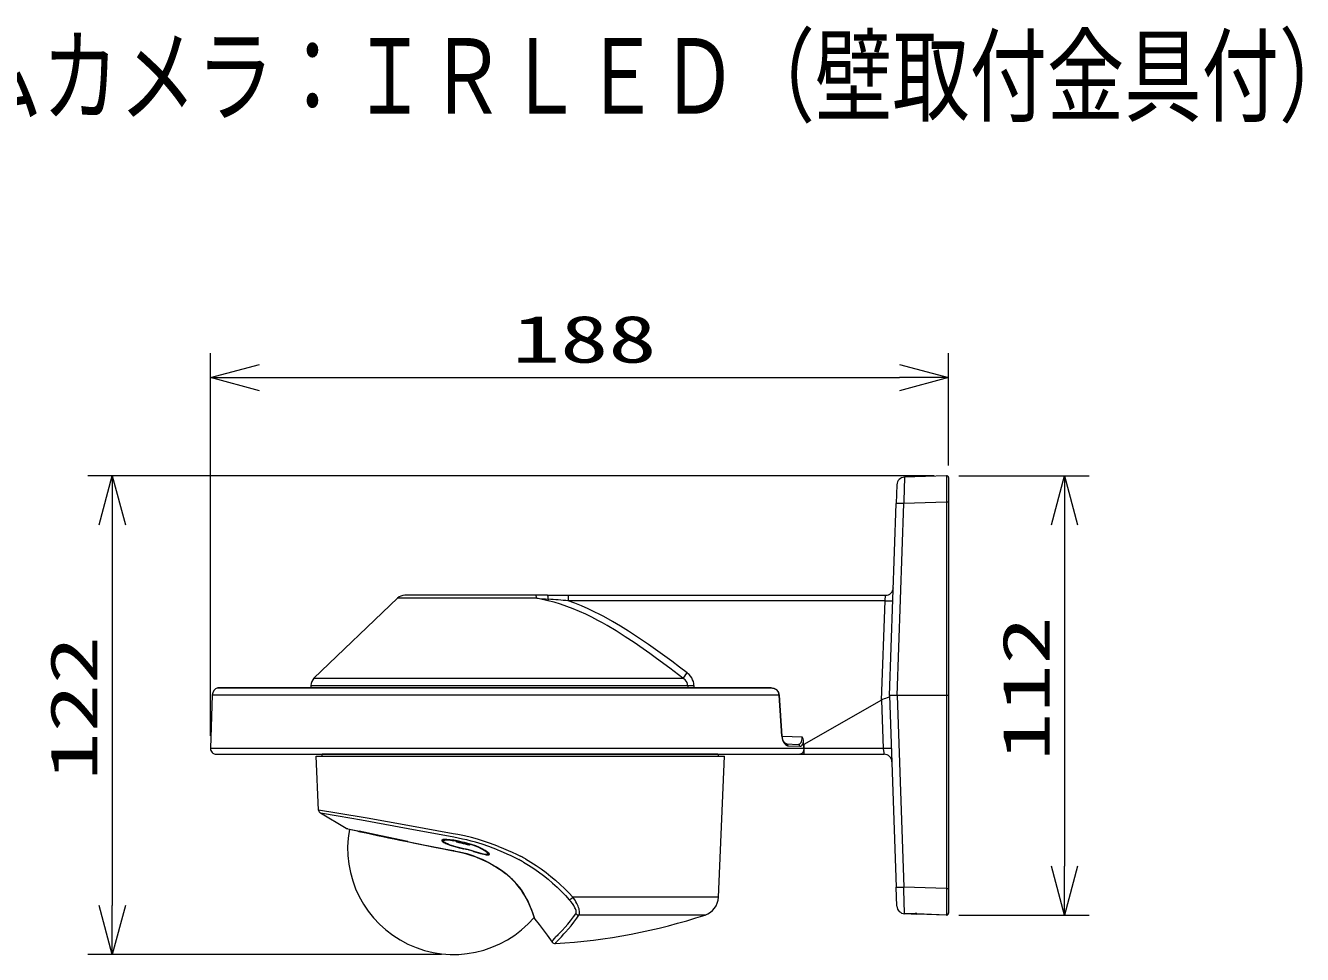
# Model space of a CAD drawing. Units: millimetres on the paper. Extents: x -63 to 65, y -59 to 59.
# Drawn here: x -4.9 to 60.1, y 12 to 59.3 of the extents above; entities that cross this region are included whole.
import ezdxf
from ezdxf.enums import TextEntityAlignment as Align

# ---------------------------------------------------------------- set-up
doc = ezdxf.new("R2010")
doc.units = ezdxf.units.MM
for name, color, linetype, lineweight in [('0-0_GAIKEI', 4, 'Continuous', 9), ('0-3_SUNPO', 7, 'Continuous', 9), ('0-4_0', 7, 'Continuous', 9)]:
    doc.layers.add(name, color=color, linetype=linetype, lineweight=lineweight)
doc.layers.add('0-1_MOJI1', color=7, linetype='Continuous')
doc.styles.add('ＭＳ ゴシック', font='')
doc.styles.get('ＭＳ ゴシック').set_extended_font_data('MS Gothic')

# ---------------------------------------------------------------- blocks, each defined once
blk = doc.blocks.new('_Open30')
at = {"layer": '0-4_0'}
blk.add_line((0, 0), (-1, 0), dxfattribs=at)
blk.add_lwpolyline([(-1, 0.2679), (0, 0), (-1, -0.2679)], dxfattribs=at)

msp = doc.modelspace()

# ---------------------------------------------------------------- linework, layer by layer
at = {"layer": '0-0_GAIKEI', "color": 7}
for p, q in [((39.472, 35.902), (39.438, 34.937)), ((41.993, 36.363), (39.858, 36.288)), ((42.097, 36.263), (42.097, 14.093)), ((39.097, 25.166), (39.438, 34.937)), ((14.041, 30.117), (9.783, 26.04)), ((21.671, 30.266), (14.412, 30.266)), ((21.671, 30.266), (38.889, 30.266)), ((33.04, 25.554), (4.917, 25.554)), ((9.619, 25.675), (9.615, 25.554)), ((4.602, 25.18), (4.508, 22.477)), ((33.624, 23.093), (33.491, 25.183)), ((39.097, 25.166), (39.438, 15.396)), ((33.625, 23.085), (34.651, 23.05)), ((34.728, 22.478), (34.721, 22.816)), ((4.808, 22.166), (38.815, 22.166)), ((33.852, 22.693), (34.444, 22.672)), ((9.897, 22.066), (30.697, 22.066)), ((10.017, 19.325), (9.897, 22.066)), ((30.383, 14.883), (30.697, 22.066)), ((11.428, 18.393), (10.115, 19.161)), ((11.501, 18.37), (11.428, 18.393)), ((11.503, 18.37), (11.587, 18.351)), ((16.897, 17.256), (16.901, 17.255)), ((18.479, 16.736), (18.481, 16.736)), ((18.479, 16.736), (18.48, 16.736)), ((18.481, 16.736), (18.489, 16.746)), ((18.481, 16.736), (18.482, 16.736)), ((18.909, 16.509), (18.822, 16.558)), ((18.911, 16.508), (18.824, 16.558)), ((18.916, 16.504), (18.909, 16.509)), ((18.919, 16.504), (18.911, 16.508)), ((19.541, 16.085), (19.543, 16.091)), ((39.472, 14.43), (39.438, 15.396)), ((21.031, 13.771), (21.038, 13.765)), ((40.198, 14.033), (39.858, 14.044)), ((40.197, 14.033), (40.483, 14.023)), ((41.993, 13.97), (40.483, 14.023)), ((42.097, 14.092), (42.097, 14.07))]:
    msp.add_line(p, q, dxfattribs=at)
at = {"layer": '0-0_GAIKEI'}
for p, q in [((39.483, 25.166), (39.824, 34.937)), ((41.993, 35.012), (39.824, 34.937)), ((41.993, 35.012), (41.993, 15.32)), ((21.126, 30.117), (14.041, 30.117)), ((21.716, 30.072), (21.698, 29.993)), ((22.734, 30.266), (22.734, 29.989)), ((38.866, 29.989), (22.734, 29.989)), ((38.689, 24.932), (38.866, 29.989)), ((38.866, 29.989), (38.889, 30.266)), ((9.783, 26.04), (28.573, 26.04)), ((4.889, 25.55), (33.063, 25.55)), ((29.133, 25.673), (29.135, 25.554)), ((33.475, 25.18), (4.602, 25.18)), ((33.609, 23.091), (33.475, 25.18)), ((38.688, 24.932), (34.737, 22.666)), ((38.688, 24.932), (38.689, 24.932)), ((42.097, 25.166), (39.097, 25.166)), ((39.097, 25.161), (39.097, 25.166)), ((39.483, 25.166), (39.824, 15.396)), ((4.508, 22.477), (34.728, 22.477)), ((10.202, 22.066), (10.197, 22.166)), ((30.357, 22.166), (10.197, 22.166)), ((34.728, 22.477), (34.728, 22.478)), ((34.728, 22.478), (34.737, 22.478)), ((34.737, 22.666), (34.737, 22.166)), ((16.351, 17.814), (16.351, 17.769)), ((16.875, 17.787), (16.874, 17.788)), ((17.004, 17.763), (17.009, 17.763)), ((17.06, 17.726), (17.033, 17.758)), ((17.06, 17.753), (17.06, 17.726)), ((17.082, 17.748), (17.082, 17.749)), ((17.176, 17.728), (17.176, 17.676)), ((17.573, 17.637), (17.573, 17.637)), ((17.609, 17.628), (17.609, 17.575)), ((17.659, 17.614), (17.659, 17.61)), ((17.663, 17.597), (17.695, 17.558)), ((16.895, 17.483), (16.897, 17.483)), ((16.91, 17.478), (16.895, 17.483)), ((17, 17.453), (17.001, 17.453)), ((17.402, 17.355), (17.402, 17.356)), ((17.895, 17.227), (17.895, 17.227)), ((41.993, 15.32), (39.824, 15.396)), ((30.383, 14.883), (22.97, 14.883)), ((29.698, 13.977), (23.276, 13.977)), ((40.482, 14.047), (41.993, 13.994)), ((40.482, 14.047), (40.483, 14.045)), ((40.483, 14.045), (41.993, 13.993)), ((42.094, 14.07), (42.097, 14.07)), ((22.297, 12.782), (22.382, 12.87))]:
    msp.add_line(p, q, dxfattribs=at)
for points in [[(39.858, 36.288), (39.857, 36.288), (39.857, 36.287), (39.857, 36.286), (39.855, 36.269), (39.849, 36.128), (39.84, 35.803), (39.824, 34.937)], [(41.993, 36.363), (41.993, 36.362), (41.993, 36.361), (41.992, 36.21), (41.993, 35.012)], [(21.716, 30.072), (21.71, 30.134), (21.702, 30.19), (21.691, 30.235), (21.68, 30.261), (21.676, 30.265), (21.671, 30.266)], [(28.573, 26.04), (27.906, 26.553), (27.232, 27.054), (26.892, 27.299), (26.551, 27.541), (26.094, 27.854), (25.634, 28.158), (25.17, 28.45), (24.709, 28.725), (24.477, 28.857), (24.245, 28.984), (23.933, 29.148), (23.62, 29.302), (23.307, 29.446), (22.986, 29.582), (22.665, 29.705), (22.343, 29.816), (22.021, 29.912), (21.698, 29.993)], [(28.791, 26.313), (28.402, 26.611), (28.011, 26.905), (27.418, 27.339), (26.819, 27.762), (26.517, 27.969), (26.213, 28.171), (25.807, 28.434), (25.398, 28.687), (24.987, 28.93), (24.539, 29.179), (24.314, 29.298), (24.089, 29.412), (23.751, 29.575), (23.412, 29.726), (23.073, 29.864), (22.734, 29.989)], [(28.815, 25.675), (28.812, 25.713), (28.806, 25.751), (28.795, 25.788), (28.78, 25.824), (28.74, 25.892), (28.687, 25.953), (28.633, 25.999), (28.573, 26.04)], [(29.133, 25.673), (29.125, 25.775), (29.103, 25.874), (29.068, 25.968), (29.019, 26.063), (28.959, 26.149), (28.889, 26.227), (28.841, 26.272), (28.791, 26.313)], [(9.619, 25.675), (28.815, 25.675), (28.816, 25.554)], [(33.063, 25.55), (33.098, 25.548), (33.141, 25.542), (33.181, 25.533), (33.223, 25.519), (33.288, 25.488), (33.347, 25.444)], [(38.688, 24.932), (38.775, 22.456), (34.737, 22.456)], [(39.097, 25.161), (39.093, 25.138), (39.085, 25.117), (39.071, 25.099), (39.051, 25.083), (39.026, 25.068), (38.966, 25.042), (38.893, 25.015), (38.813, 24.987), (38.73, 24.953), (38.689, 24.932)], [(33.609, 23.091), (33.619, 23.007), (33.637, 22.927), (33.663, 22.852), (33.695, 22.784), (33.739, 22.717), (33.788, 22.664), (33.841, 22.625), (33.869, 22.611), (33.897, 22.602), (33.935, 22.596), (34.531, 22.576), (34.57, 22.581), (34.608, 22.601), (34.642, 22.634), (34.675, 22.683), (34.701, 22.745), (34.721, 22.816)], [(30.357, 22.166), (30.357, 22.166), (30.358, 22.166), (30.358, 22.164), (30.359, 22.161), (30.362, 22.127), (30.36, 22.068)], [(16.878, 18.119), (14.559, 18.543), (12.492, 18.909), (10.946, 19.173), (10.017, 19.325)], [(16.897, 17.936), (14.585, 18.368), (12.194, 18.802), (11.01, 19.01), (10.115, 19.161)], [(16.897, 17.784), (16.719, 17.811), (16.552, 17.827), (16.478, 17.83), (16.41, 17.827), (16.353, 17.819), (16.321, 17.808), (16.301, 17.792), (16.296, 17.78), (16.297, 17.766), (16.305, 17.748), (16.321, 17.729), (16.35, 17.704), (16.387, 17.679), (16.44, 17.649), (16.499, 17.62), (16.634, 17.564), (16.775, 17.515), (16.897, 17.478)], [(16.87, 17.486), (16.692, 17.543), (16.593, 17.58), (16.505, 17.618), (16.443, 17.648), (16.391, 17.677), (16.345, 17.709), (16.313, 17.739), (16.304, 17.754), (16.298, 17.767), (16.298, 17.779), (16.303, 17.79), (16.312, 17.8), (16.326, 17.808), (16.35, 17.817), (16.38, 17.823), (16.435, 17.828), (16.501, 17.829), (16.658, 17.818), (16.874, 17.788)], [(16.32, 17.792), (16.323, 17.799), (16.334, 17.807), (16.359, 17.817), (16.408, 17.825), (16.49, 17.828), (16.616, 17.821), (16.805, 17.798), (16.875, 17.787)], [(16.351, 17.769), (16.355, 17.782), (16.366, 17.794), (16.393, 17.806), (16.432, 17.814), (16.481, 17.818), (16.554, 17.819), (16.638, 17.814), (16.762, 17.801), (16.893, 17.782)], [(16.351, 17.769), (16.356, 17.744), (16.372, 17.721), (16.404, 17.691), (16.462, 17.653), (16.558, 17.604), (16.701, 17.546), (16.895, 17.483)], [(16.897, 17.483), (16.781, 17.519), (16.67, 17.558), (16.578, 17.596), (16.496, 17.635), (16.443, 17.666), (16.401, 17.696), (16.375, 17.725), (16.366, 17.744), (16.369, 17.761), (16.382, 17.775), (16.405, 17.786), (16.45, 17.795), (16.51, 17.799), (16.58, 17.799), (16.731, 17.786), (16.897, 17.763)], [(19.185, 17.47), (18.954, 17.559), (18.723, 17.644), (18.415, 17.747), (18.107, 17.841), (17.797, 17.924), (17.45, 18.006), (17.104, 18.076), (16.878, 18.119)], [(19.13, 17.298), (18.907, 17.386), (18.683, 17.468), (18.348, 17.582), (18.013, 17.684), (17.79, 17.744), (17.567, 17.799), (17.343, 17.848), (17.119, 17.894), (16.897, 17.936)], [(17.175, 17.657), (17.127, 17.668), (17.082, 17.683), (17.048, 17.698), (17.036, 17.707), (17.005, 17.744)], [(17.176, 17.676), (17.136, 17.688), (17.098, 17.702), (17.07, 17.717), (17.06, 17.726)], [(17.905, 17.221), (18.152, 17.147), (18.27, 17.114), (18.438, 17.07), (18.557, 17.047), (18.608, 17.04), (18.649, 17.039), (18.68, 17.043), (18.697, 17.05), (18.707, 17.059), (18.71, 17.076), (18.703, 17.096), (18.679, 17.129), (18.641, 17.165), (18.591, 17.205), (18.489, 17.272), (18.369, 17.34), (18.235, 17.406), (18.024, 17.495), (17.801, 17.573), (17.572, 17.638)], [(17.573, 17.637), (17.747, 17.59), (17.919, 17.533), (18.086, 17.47), (18.288, 17.381), (18.383, 17.333), (18.469, 17.284), (18.54, 17.241), (18.6, 17.198), (18.648, 17.159), (18.683, 17.124), (18.704, 17.094), (18.71, 17.075), (18.707, 17.059)], [(18.698, 17.089), (18.696, 17.098), (18.686, 17.116), (18.654, 17.151), (18.596, 17.2), (18.495, 17.268), (18.354, 17.347), (18.174, 17.433), (17.972, 17.514), (17.74, 17.591), (17.573, 17.637)], [(17.673, 17.591), (17.705, 17.551), (17.706, 17.549), (17.706, 17.548), (17.706, 17.546), (17.706, 17.545), (17.705, 17.544), (17.702, 17.543), (17.692, 17.542), (17.662, 17.545), (17.607, 17.556)], [(17.69, 17.563), (17.689, 17.562), (17.685, 17.561), (17.662, 17.562), (17.609, 17.575)], [(17.895, 17.227), (18.155, 17.151), (18.276, 17.118), (18.434, 17.081), (18.509, 17.068), (18.568, 17.063), (18.6, 17.065), (18.623, 17.071), (18.632, 17.077), (18.64, 17.093), (18.638, 17.104), (18.628, 17.124), (18.609, 17.148), (18.581, 17.174), (18.546, 17.203), (18.453, 17.266), (18.323, 17.339), (18.171, 17.413), (18.001, 17.483), (17.821, 17.546), (17.673, 17.591)], [(17.414, 17.35), (17.137, 17.415), (16.87, 17.486)], [(16.91, 17.478), (16.912, 17.478), (16.897, 17.483)], [(16.897, 17.478), (17.067, 17.432), (17.182, 17.404), (17.413, 17.35)], [(18.667, 17.138), (18.668, 17.113), (18.663, 17.092), (18.648, 17.075), (18.624, 17.065), (18.584, 17.061), (18.52, 17.066), (18.41, 17.085), (18.232, 17.129), (17.934, 17.215), (17.895, 17.227)], [(18.608, 17.041), (18.552, 17.048), (18.486, 17.06), (18.387, 17.083), (18.158, 17.146), (17.906, 17.22)], [(18.698, 17.089), (18.694, 17.075), (18.682, 17.064), (18.653, 17.056), (18.609, 17.056), (18.553, 17.062)], [(19.13, 17.298), (19.256, 17.246), (19.599, 17.098), (19.806, 17.004), (20.006, 16.909), (20.207, 16.807)], [(19.185, 17.47), (19.315, 17.418), (19.668, 17.268), (19.882, 17.173), (20.088, 17.076), (20.297, 16.972)], [(20.451, 16.673), (20.713, 16.515), (20.971, 16.349), (21.222, 16.174), (21.467, 15.991), (21.704, 15.802), (21.935, 15.605), (22.16, 15.401), (22.377, 15.191), (22.586, 14.976), (22.786, 14.757)], [(20.552, 16.834), (20.824, 16.673), (21.091, 16.503), (21.352, 16.325), (21.605, 16.139), (21.851, 15.946), (22.09, 15.746), (22.322, 15.539), (22.547, 15.325), (22.764, 15.105), (22.97, 14.883)], [(39.858, 14.044), (39.857, 14.045), (39.857, 14.045), (39.857, 14.047), (39.855, 14.063), (39.849, 14.204), (39.84, 14.529), (39.824, 15.396)], [(41.993, 15.32), (41.992, 14.201), (41.993, 13.994)], [(23.117, 14.044), (23.129, 14.069), (23.136, 14.098), (23.137, 14.127), (23.135, 14.157), (23.127, 14.202), (23.113, 14.25), (23.094, 14.3), (23.071, 14.351), (23.013, 14.456), (22.943, 14.562), (22.868, 14.66), (22.786, 14.757)], [(23.276, 13.977), (23.291, 14.003), (23.301, 14.032), (23.307, 14.065), (23.31, 14.101), (23.305, 14.18), (23.295, 14.234), (23.281, 14.29), (23.258, 14.361), (23.23, 14.433), (23.168, 14.565), (23.124, 14.646), (23.076, 14.726), (22.97, 14.883)], [(22.202, 12.964), (22.419, 13.189), (22.567, 13.352), (22.704, 13.508), (22.85, 13.686), (23, 13.881), (23.117, 14.044)], [(22.382, 12.87), (22.513, 13.01), (22.595, 13.101), (22.74, 13.267), (22.874, 13.428), (23.016, 13.61), (23.163, 13.81), (23.276, 13.977)], [(40.482, 14.047), (40.391, 14.047), (40.333, 14.044), (40.238, 14.036), (40.198, 14.033)], [(40.483, 14.045), (40.338, 14.043), (40.23, 14.034), (40.198, 14.033)], [(21.907, 12.6), (21.925, 12.638), (21.937, 12.66), (21.964, 12.701), (22.027, 12.78), (22.116, 12.877)], [(22.079, 12.519), (22.114, 12.574), (22.138, 12.607), (22.297, 12.782)]]:
    msp.add_lwpolyline(points, dxfattribs=at)
at = {"layer": '0-0_GAIKEI', "color": 7}
for points in [[(33.04, 25.554), (33.115, 25.549), (33.195, 25.532), (33.269, 25.504), (33.329, 25.468), (33.352, 25.45)], [(33.491, 25.183), (33.481, 25.245), (33.457, 25.314), (33.423, 25.372), (33.374, 25.43), (33.352, 25.45)], [(33.852, 22.693), (33.822, 22.7), (33.788, 22.72), (33.746, 22.758), (33.705, 22.817), (33.667, 22.894), (33.642, 22.976), (33.626, 23.067), (33.624, 23.093)], [(34.444, 22.672), (34.486, 22.677), (34.526, 22.696), (34.563, 22.727), (34.594, 22.77), (34.618, 22.822), (34.636, 22.881), (34.647, 22.946), (34.651, 22.997), (34.651, 23.05)], [(34.721, 22.816), (34.713, 22.888), (34.694, 22.954), (34.665, 23.023), (34.651, 23.05)], [(34.728, 22.477), (34.725, 22.412), (34.713, 22.351), (34.693, 22.295), (34.666, 22.247), (34.634, 22.209), (34.598, 22.183), (34.559, 22.169), (34.532, 22.166)], [(14.568, 17.715), (13.18, 18.004), (12.088, 18.243)], [(14.439, 17.736), (16.032, 17.416), (16.875, 17.251), (17.156, 17.194), (17.296, 17.162), (17.503, 17.109), (17.707, 17.048), (17.973, 16.956), (18.231, 16.852), (18.481, 16.736)], [(14.44, 17.735), (16.01, 17.42), (16.762, 17.273), (17.064, 17.213), (17.363, 17.145), (17.51, 17.106), (17.655, 17.064), (17.799, 17.018), (17.94, 16.968), (18.215, 16.858), (18.479, 16.736)], [(16.683, 17.297), (16.885, 17.258), (16.897, 17.256)], [(16.901, 17.255), (17.196, 17.195), (17.343, 17.161), (17.56, 17.104), (17.721, 17.056), (17.88, 17.002), (18.113, 16.914), (18.341, 16.816), (18.489, 16.746)], [(18.489, 16.746), (18.735, 16.62), (18.992, 16.473), (19.237, 16.316), (19.388, 16.209), (19.543, 16.091)], [(19.538, 16.087), (19.332, 16.241), (19.127, 16.377), (18.916, 16.504)], [(19.541, 16.085), (19.418, 16.18), (19.294, 16.268), (19.171, 16.35), (19.046, 16.428), (18.919, 16.504)], [(21.026, 13.779), (20.92, 14.084), (20.811, 14.371), (20.738, 14.545), (20.648, 14.736), (20.539, 14.939), (20.477, 15.043), (20.409, 15.149), (20.336, 15.256), (20.257, 15.364), (20.172, 15.471), (20.081, 15.577), (19.984, 15.683), (19.881, 15.786), (19.772, 15.888), (19.657, 15.989), (19.538, 16.087)], [(21.031, 13.771), (20.944, 14.023), (20.856, 14.264), (20.798, 14.41), (20.749, 14.526), (20.693, 14.648), (20.63, 14.775), (20.56, 14.905), (20.482, 15.038), (20.396, 15.173), (20.297, 15.313), (20.189, 15.452), (20.072, 15.59), (19.93, 15.739), (19.778, 15.885), (19.662, 15.986), (19.541, 16.085)], [(21.038, 13.765), (20.929, 14.077), (20.859, 14.268), (20.816, 14.375), (20.743, 14.548), (20.667, 14.71), (20.58, 14.877), (20.485, 15.041), (20.378, 15.206), (20.258, 15.371)], [(21.038, 13.765), (21.246, 13.49), (21.651, 12.946), (21.907, 12.6)]]:
    msp.add_lwpolyline(points, dxfattribs=at)
for centre, radius, start, end in [((39.872, 35.888), 0.4, 92, 178), ((41.997, 36.263), 0.1, 0, 92), ((38.889, 30.666), 0.4, 270, 358), ((14.412, 29.73), 0.537, 90, 133.75464), ((10.15, 25.656), 0.531, 133.75464, 178), ((5.002, 25.166), 0.4, 106.45049, 178), ((4.917, 25.454), 0.1, 90, 106.45049), ((4.808, 22.466), 0.3, 178, 270), ((10.216, 19.334), 0.2, 182.49999, 239.63686), ((33.005, 111.765), 95.833, 256.98793, 257.39262), ((16.897, 17.366), 5.4, 169.49696, 319.44007), ((31.933, 106.94), 90.896, 257.00993, 257.43127), ((31.921, 106.88), 90.835, 257.00987, 257.43146), ((41.122, 148.677), 133.632, 257.47986, 258.48213), ((41.154, 148.816), 133.775, 257.48008, 258.48114), ((56.966, 226.551), 213.097, 258.52377, 259.1035), ((15.213, 10.048), 7.444, 60.99922, 63.96619), ((15.211, 10.041), 7.451, 60.99606, 63.96417), ((18.823, 16.561), 0.0036, 243.12497, 270), ((18.911, 16.512), 0.0039, 242.11517, 270), ((18.918, 16.508), 0.0039, 242.05649, 270), ((19.541, 16.092), 0.0063, 232.73852, 270), ((16.479, 12.253), 4.911, 48.00361, 51.3912), ((17.131, 12.964), 3.947, 37.5903, 48.1354), ((29.384, 14.927), 1, 288.26161, 357.5), ((39.872, 14.444), 0.4, 182, 268), ((21.045, 13.785), 0.02, 197.26852, 226.3416), ((20.297, 42.466), 30, 273.40604, 288.26161), ((41.997, 14.07), 0.1, 268, 0), ((22.067, 12.719), 0.2, 216.50001, 273.40604)]:
    msp.add_arc(centre, radius, start, end, dxfattribs=at)
at = {"layer": '0-0_GAIKEI'}
for centre, radius, start, end in [((31.448, 159.598), 129.892, 265.44172, 265.7028), ((15.571, 3.154), 27.529, 77.14136, 78.36043), ((14.572, -64.108), 94.45, 85.04266, 85.66218), ((29.005, 32.605), 6.933, 268.42669, 271.06256), ((33.04, 25.484), 0.0698, 70.26643, 90), ((33.323, 25.465), 0.032, 317.76127, 332.33932), ((33.473, 25.239), 0.0587, 271.50629, 287.30436), ((33.607, 23.147), 0.0563, 271.45499, 287.46848), ((38.815, 21.766), 0.4, 2, 90), ((16.103, 13.113), 4.738, 78.07791, 80.63487), ((16.108, 13.139), 4.711, 78.06578, 80.62728), ((16.173, 13.274), 4.565, 79.50389, 80.91718), ((16.077, 12.977), 4.877, 78.11704, 80.31717), ((16.19, 13.439), 4.381, 79.27126, 80.71236), ((17.009, 17.764), 0.0205, 259.32333, 347.2976), ((17.04, 17.727), 0.0205, 259.33606, 0), ((14.363, 4.618), 13.409, 76.15546, 78.30703), ((14.264, 4.181), 13.857, 76.18674, 78.26925), ((14.284, 4.267), 13.769, 76.17847, 78.27464), ((14.865, 6.719), 11.178, 75.80058, 78.07696), ((14.865, 6.731), 11.187, 75.79781, 78.07641), ((17.679, 17.61), 0.02, 180, 216.92935), ((17.678, 17.609), 0.0188, 216.90368, 256.01559), ((17.768, 17.58), 0.0951, 161.81681, 173.70782), ((16.868, 17.493), 0.0075, 282.69819, 324.94759), ((18.287, 22.229), 4.946, 253.84533, 254.92721), ((18.285, 22.218), 4.935, 253.84239, 254.92231), ((19.595, 27.278), 10.162, 255.20603, 257.53706), ((19.576, 27.192), 10.074, 255.19101, 257.53399), ((15.793, 10.185), 7.349, 73.38308, 77.35747), ((15.797, 10.198), 7.335, 73.37961, 77.36191), ((17.419, 17.352), 0.0055, 180, 207.68675), ((15.829, 10.312), 7.214, 73.27431, 77.31443), ((15.767, 10.07), 7.464, 74.43321, 77.25141), ((17.709, 17.57), 0.0188, 218.74411, 255.78364), ((17.774, 17.262), 0.0052, 180, 205.71398), ((15.603, 9.521), 8.037, 73.34922, 74.35894), ((17.91, 17.223), 0.0051, 180, 204.51439), ((16.977, 10.534), 7.244, 60.42189, 62.72088), ((17.007, 10.7), 6.895, 60.02482, 62.34677), ((23.271, 14.19), 0.212, 223.33103, 271.38375), ((41.998, 14.094), 0.0992, 267.12471, 359.37608), ((41.997, 14.093), 0.1, 268.01326, 0), ((28.26, 6.902), 8.57, 134.97577, 135.79554)]:
    msp.add_arc(centre, radius, start, end, dxfattribs=at)
for centre, major_axis, ratio, start_param, end_param in [((39.838, 34.923), (-0.4, 0.014), 0.033683, 4.748472, 6.283185), ((41.997, 35.009), (0.1, 0), 0.034921, 6.283185, 7.888867), ((21.076, 29.73), (0, 0.537), 0.132455, 5.519523, 6.283185), ((38.866, 30.005), (0.4, -0.014), 0.039162, 4.713757, 6.283185), ((28.791, 26.329), (-0.244, -0.317), 0.023949, 0.440755, 1.539767), ((33.033, 25.166), (0.442, -0.031), 0.903747, 0.11341, 0.844737), ((33.849, 22.593), (-0.0035, -0.0999), 0.863561, 1.635855, 3.141593), ((34.441, 22.572), (-0.0035, -0.0999), 0.901353, 1.637172, 3.141593), ((38.792, 22.442), (-0.4, -0.014), 0.036391, 3.141593, 4.75362), ((38.791, 22.466), (0.025, -0.3), 0.056277, 4.742699, 6.278585), ((17.024, 17.61), (0.703, -0.188), 0.197656, 3.187005, 3.570733), ((16.901, 17.782), (-0.0032, -0.0197), 0.397523, 4.759599, 6.102043), ((17.01, 17.763), (-0.0037, -0.0197), 0.27526, 4.746732, 6.111429), ((17.18, 17.676), (-0.0042, -0.0196), 0.169931, 4.748662, 6.117328), ((17.613, 17.575), (-0.0049, -0.0194), 0.168427, 4.755281, 6.120496), ((17.679, 17.61), (-0.02, 0), 0.017267, 4.909101, 6.283185), ((18.169, 17.324), (0.496, -0.221), 0.196058, 0.091058, 0.484858), ((39.838, 15.41), (0.4, 0.014), 0.033683, 3.141593, 4.676306), ((41.997, 15.324), (0.1, 0), 0.034921, 4.677504, 6.283185), ((22.917, 14.892), (0.15, 0.133), 0.211109, 3.501011, 4.882625), ((40.486, 14.123), (0.0035, 0.0999), 0.034878, 3.141593, 3.824947), ((41.997, 14.093), (-0.0035, -0.0999), 0.034879, 6.095611, 6.283185), ((41.997, 14.07), (0.0035, 0.0999), 0.034878, 3.141593, 3.831097)]:
    msp.add_ellipse(centre, major_axis=major_axis, ratio=ratio, start_param=start_param, end_param=end_param, dxfattribs=at)
at = {"layer": '0-3_SUNPO'}
for p, q in [((4.508, 23.102), (4.508, 42.613)), ((42.097, 36.888), (42.097, 42.613)), ((7.008, 41.363), (39.597, 41.363)), ((41.368, 36.363), (-1.742, 36.363)), ((42.618, 36.363), (49.254, 36.363)), ((-0.492, 33.863), (-0.492, 14.466)), ((48.004, 33.863), (48.004, 16.47)), ((42.618, 13.97), (49.254, 13.97)), ((16.274, 11.966), (-1.742, 11.966))]:
    msp.add_line(p, q, dxfattribs=at)

# ---------------------------------------------------------------- block references
at = {"layer": '0-3_SUNPO', "xscale": 2.5, "yscale": 2.5}
for p, rotation in [((4.508, 41.363), 180), ((-0.492, 36.363), 90), ((48.004, 36.363), 90), ((48.004, 13.97), 270), ((-0.492, 11.966), 270)]:
    msp.add_blockref('_Open30', p, dxfattribs=dict(at, rotation=rotation))
msp.add_blockref('_Open30', (42.097, 41.363), dxfattribs=at)

# ---------------------------------------------------------------- texts
at = {"layer": '0-1_MOJI1', "style": 'ＭＳ ゴシック', "width": 0.75}
msp.add_text('屋内４ＭＰドームカメラ：ＩＲＬＥＤ（壁取付金具付）', height=3.849, dxfattribs=at).set_placement((-35.578, 53.651), align=Align.BOTTOM_LEFT)
at = {"layer": '0-3_SUNPO', "style": 'ＭＳ ゴシック', "width": 1.5}
msp.add_text('188', height=2.405, dxfattribs=at).set_placement((19.866, 41.4), align=Align.BOTTOM_LEFT)
for s, p in [('112', (47.967, 21.833)), ('122', (-0.53, 20.831))]:
    msp.add_text(s, height=2.405, rotation=90, dxfattribs=at).set_placement(p, align=Align.BOTTOM_LEFT)

doc.saveas('drawing.dxf')
